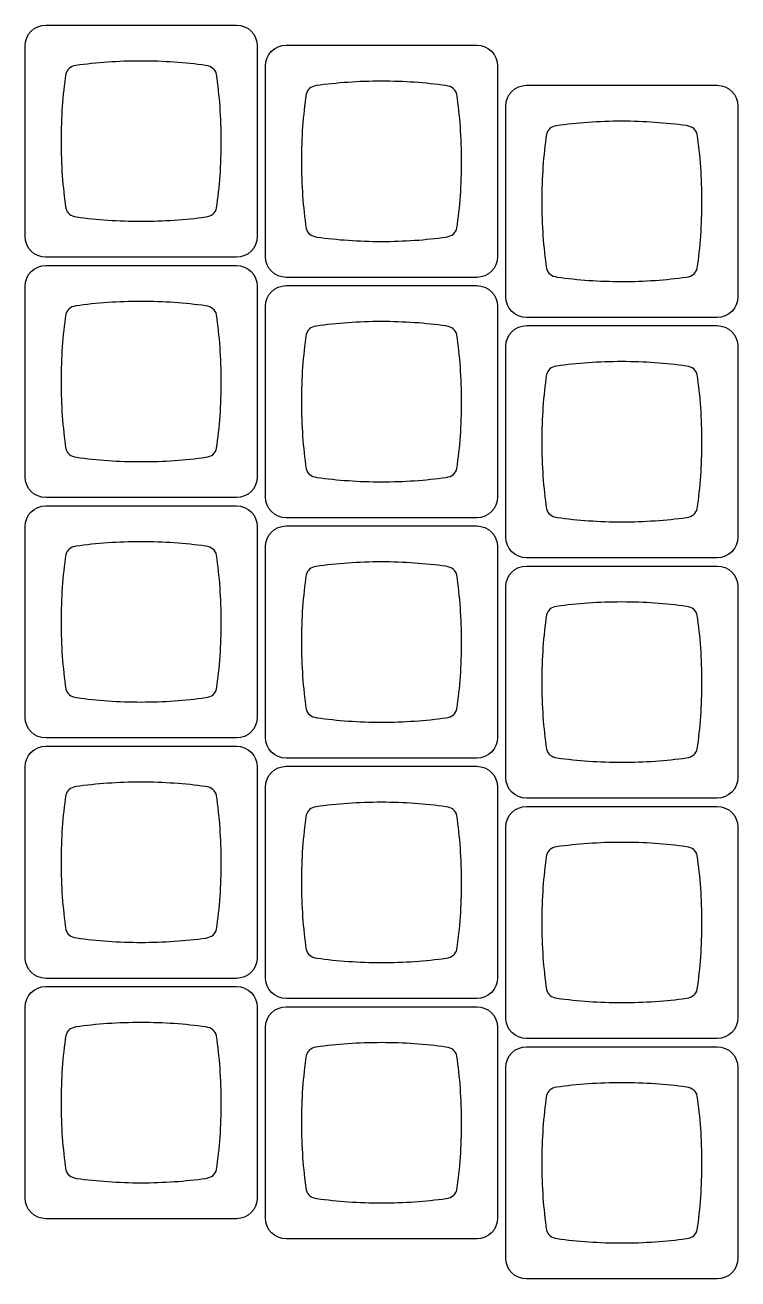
# Model space of a CAD drawing. Header units: millimetres. Extents: x -493 to 473, y -489 to 489.
# Drawn here: x -199.2 to -142.7, y 154.7 to 254 of the extents above; entities that cross this region are included whole.
import ezdxf

# ---------------------------------------------------------------- set-up
doc = ezdxf.new("R2010")
doc.units = ezdxf.units.MM
doc.header["$MEASUREMENT"] = 0
doc.layers.add('Layer 1', color=7, linetype='Continuous')

msp = doc.modelspace()

# ---------------------------------------------------------------- linework, layer by layer
at = {"layer": 'Layer 1', "color": 169}
for points in [[(-182.487, 254.0358), (-182.487, 254.0358), (-197.5944, 254.0358), (-197.5944, 254.0358), (-197.5944, 254.0358), (-198.5, 254.0358), (-199.2407, 253.295), (-199.2407, 252.3895), (-199.2407, 252.3895), (-199.2407, 252.3895), (-199.2407, 237.2821), (-199.2407, 237.2821), (-199.2407, 237.2821), (-199.2407, 236.3766), (-198.5, 235.6358), (-197.5944, 235.6358), (-197.5944, 235.6358), (-197.5944, 235.6358), (-182.487, 235.6358), (-182.487, 235.6358), (-182.487, 235.6358), (-181.5815, 235.6358), (-180.8407, 236.3766), (-180.8407, 237.2821), (-180.8407, 237.2821), (-180.8407, 237.2821), (-180.8407, 252.3895), (-180.8407, 252.3895), (-180.8407, 252.3895), (-180.8407, 253.295), (-181.5815, 254.0358), (-182.487, 254.0358)], [(-163.438, 252.4388), (-163.438, 252.4388), (-178.5454, 252.4388), (-178.5454, 252.4388), (-178.5454, 252.4388), (-179.451, 252.4388), (-180.1917, 251.698), (-180.1917, 250.7925), (-180.1917, 250.7925), (-180.1917, 250.7925), (-180.1917, 235.6851), (-180.1917, 235.6851), (-180.1917, 235.6851), (-180.1917, 234.7796), (-179.451, 234.0388), (-178.5454, 234.0388), (-178.5454, 234.0388), (-178.5454, 234.0388), (-163.438, 234.0388), (-163.438, 234.0388), (-163.438, 234.0388), (-162.5325, 234.0388), (-161.7917, 234.7796), (-161.7917, 235.6851), (-161.7917, 235.6851), (-161.7917, 235.6851), (-161.7917, 250.7925), (-161.7917, 250.7925), (-161.7917, 250.7925), (-161.7917, 251.698), (-162.5325, 252.4388), (-163.438, 252.4388)], [(-144.388, 249.2638), (-144.388, 249.2638), (-159.4954, 249.2638), (-159.4954, 249.2638), (-159.4954, 249.2638), (-160.401, 249.2638), (-161.1417, 248.523), (-161.1417, 247.6175), (-161.1417, 247.6175), (-161.1417, 247.6175), (-161.1417, 232.5101), (-161.1417, 232.5101), (-161.1417, 232.5101), (-161.1417, 231.6046), (-160.401, 230.8638), (-159.4954, 230.8638), (-159.4954, 230.8638), (-159.4954, 230.8638), (-144.388, 230.8638), (-144.388, 230.8638), (-144.388, 230.8638), (-143.4825, 230.8638), (-142.7417, 231.6046), (-142.7417, 232.5101), (-142.7417, 232.5101), (-142.7417, 232.5101), (-142.7417, 247.6175), (-142.7417, 247.6175), (-142.7417, 247.6175), (-142.7417, 248.523), (-143.4825, 249.2638), (-144.388, 249.2638)], [(-182.487, 234.9858), (-182.487, 234.9858), (-197.5944, 234.9858), (-197.5944, 234.9858), (-197.5944, 234.9858), (-198.5, 234.9858), (-199.2407, 234.245), (-199.2407, 233.3395), (-199.2407, 233.3395), (-199.2407, 233.3395), (-199.2407, 218.2321), (-199.2407, 218.2321), (-199.2407, 218.2321), (-199.2407, 217.3266), (-198.5, 216.5858), (-197.5944, 216.5858), (-197.5944, 216.5858), (-197.5944, 216.5858), (-182.487, 216.5858), (-182.487, 216.5858), (-182.487, 216.5858), (-181.5815, 216.5858), (-180.8407, 217.3266), (-180.8407, 218.2321), (-180.8407, 218.2321), (-180.8407, 218.2321), (-180.8407, 233.3395), (-180.8407, 233.3395), (-180.8407, 233.3395), (-180.8407, 234.245), (-181.5815, 234.9858), (-182.487, 234.9858)], [(-163.438, 233.3888), (-163.438, 233.3888), (-178.5454, 233.3888), (-178.5454, 233.3888), (-178.5454, 233.3888), (-179.451, 233.3888), (-180.1917, 232.648), (-180.1917, 231.7425), (-180.1917, 231.7425), (-180.1917, 231.7425), (-180.1917, 216.6351), (-180.1917, 216.6351), (-180.1917, 216.6351), (-180.1917, 215.7296), (-179.451, 214.9888), (-178.5454, 214.9888), (-178.5454, 214.9888), (-178.5454, 214.9888), (-163.438, 214.9888), (-163.438, 214.9888), (-163.438, 214.9888), (-162.5325, 214.9888), (-161.7917, 215.7296), (-161.7917, 216.6351), (-161.7917, 216.6351), (-161.7917, 216.6351), (-161.7917, 231.7425), (-161.7917, 231.7425), (-161.7917, 231.7425), (-161.7917, 232.648), (-162.5325, 233.3888), (-163.438, 233.3888)], [(-144.388, 230.2138), (-144.388, 230.2138), (-159.4954, 230.2138), (-159.4954, 230.2138), (-159.4954, 230.2138), (-160.401, 230.2138), (-161.1417, 229.473), (-161.1417, 228.5675), (-161.1417, 228.5675), (-161.1417, 228.5675), (-161.1417, 213.4601), (-161.1417, 213.4601), (-161.1417, 213.4601), (-161.1417, 212.5546), (-160.401, 211.8138), (-159.4954, 211.8138), (-159.4954, 211.8138), (-159.4954, 211.8138), (-144.388, 211.8138), (-144.388, 211.8138), (-144.388, 211.8138), (-143.4825, 211.8138), (-142.7417, 212.5546), (-142.7417, 213.4601), (-142.7417, 213.4601), (-142.7417, 213.4601), (-142.7417, 228.5675), (-142.7417, 228.5675), (-142.7417, 228.5675), (-142.7417, 229.473), (-143.4825, 230.2138), (-144.388, 230.2138)], [(-182.487, 215.9358), (-182.487, 215.9358), (-197.5944, 215.9358), (-197.5944, 215.9358), (-197.5944, 215.9358), (-198.5, 215.9358), (-199.2407, 215.195), (-199.2407, 214.2895), (-199.2407, 214.2895), (-199.2407, 214.2895), (-199.2407, 199.1821), (-199.2407, 199.1821), (-199.2407, 199.1821), (-199.2407, 198.2766), (-198.5, 197.5358), (-197.5944, 197.5358), (-197.5944, 197.5358), (-197.5944, 197.5358), (-182.487, 197.5358), (-182.487, 197.5358), (-182.487, 197.5358), (-181.5815, 197.5358), (-180.8407, 198.2766), (-180.8407, 199.1821), (-180.8407, 199.1821), (-180.8407, 199.1821), (-180.8407, 214.2895), (-180.8407, 214.2895), (-180.8407, 214.2895), (-180.8407, 215.195), (-181.5815, 215.9358), (-182.487, 215.9358)], [(-163.438, 214.3388), (-163.438, 214.3388), (-178.5454, 214.3388), (-178.5454, 214.3388), (-178.5454, 214.3388), (-179.451, 214.3388), (-180.1917, 213.598), (-180.1917, 212.6925), (-180.1917, 212.6925), (-180.1917, 212.6925), (-180.1917, 197.5851), (-180.1917, 197.5851), (-180.1917, 197.5851), (-180.1917, 196.6796), (-179.451, 195.9388), (-178.5454, 195.9388), (-178.5454, 195.9388), (-178.5454, 195.9388), (-163.438, 195.9388), (-163.438, 195.9388), (-163.438, 195.9388), (-162.5325, 195.9388), (-161.7917, 196.6796), (-161.7917, 197.5851), (-161.7917, 197.5851), (-161.7917, 197.5851), (-161.7917, 212.6925), (-161.7917, 212.6925), (-161.7917, 212.6925), (-161.7917, 213.598), (-162.5325, 214.3388), (-163.438, 214.3388)], [(-144.388, 211.1638), (-144.388, 211.1638), (-159.4954, 211.1638), (-159.4954, 211.1638), (-159.4954, 211.1638), (-160.401, 211.1638), (-161.1417, 210.423), (-161.1417, 209.5175), (-161.1417, 209.5175), (-161.1417, 209.5175), (-161.1417, 194.4101), (-161.1417, 194.4101), (-161.1417, 194.4101), (-161.1417, 193.5046), (-160.401, 192.7638), (-159.4954, 192.7638), (-159.4954, 192.7638), (-159.4954, 192.7638), (-144.388, 192.7638), (-144.388, 192.7638), (-144.388, 192.7638), (-143.4825, 192.7638), (-142.7417, 193.5046), (-142.7417, 194.4101), (-142.7417, 194.4101), (-142.7417, 194.4101), (-142.7417, 209.5175), (-142.7417, 209.5175), (-142.7417, 209.5175), (-142.7417, 210.423), (-143.4825, 211.1638), (-144.388, 211.1638)], [(-182.487, 196.8858), (-182.487, 196.8858), (-197.5944, 196.8858), (-197.5944, 196.8858), (-197.5944, 196.8858), (-198.5, 196.8858), (-199.2407, 196.145), (-199.2407, 195.2395), (-199.2407, 195.2395), (-199.2407, 195.2395), (-199.2407, 180.1321), (-199.2407, 180.1321), (-199.2407, 180.1321), (-199.2407, 179.2266), (-198.5, 178.4858), (-197.5944, 178.4858), (-197.5944, 178.4858), (-197.5944, 178.4858), (-182.487, 178.4858), (-182.487, 178.4858), (-182.487, 178.4858), (-181.5815, 178.4858), (-180.8407, 179.2266), (-180.8407, 180.1321), (-180.8407, 180.1321), (-180.8407, 180.1321), (-180.8407, 195.2395), (-180.8407, 195.2395), (-180.8407, 195.2395), (-180.8407, 196.145), (-181.5815, 196.8858), (-182.487, 196.8858)], [(-163.438, 195.2888), (-163.438, 195.2888), (-178.5454, 195.2888), (-178.5454, 195.2888), (-178.5454, 195.2888), (-179.451, 195.2888), (-180.1917, 194.548), (-180.1917, 193.6425), (-180.1917, 193.6425), (-180.1917, 193.6425), (-180.1917, 178.5351), (-180.1917, 178.5351), (-180.1917, 178.5351), (-180.1917, 177.6296), (-179.451, 176.8888), (-178.5454, 176.8888), (-178.5454, 176.8888), (-178.5454, 176.8888), (-163.438, 176.8888), (-163.438, 176.8888), (-163.438, 176.8888), (-162.5325, 176.8888), (-161.7917, 177.6296), (-161.7917, 178.5351), (-161.7917, 178.5351), (-161.7917, 178.5351), (-161.7917, 193.6425), (-161.7917, 193.6425), (-161.7917, 193.6425), (-161.7917, 194.548), (-162.5325, 195.2888), (-163.438, 195.2888)], [(-144.388, 192.1138), (-144.388, 192.1138), (-159.4954, 192.1138), (-159.4954, 192.1138), (-159.4954, 192.1138), (-160.401, 192.1138), (-161.1417, 191.373), (-161.1417, 190.4675), (-161.1417, 190.4675), (-161.1417, 190.4675), (-161.1417, 175.3601), (-161.1417, 175.3601), (-161.1417, 175.3601), (-161.1417, 174.4546), (-160.401, 173.7138), (-159.4954, 173.7138), (-159.4954, 173.7138), (-159.4954, 173.7138), (-144.388, 173.7138), (-144.388, 173.7138), (-144.388, 173.7138), (-143.4825, 173.7138), (-142.7417, 174.4546), (-142.7417, 175.3601), (-142.7417, 175.3601), (-142.7417, 175.3601), (-142.7417, 190.4675), (-142.7417, 190.4675), (-142.7417, 190.4675), (-142.7417, 191.373), (-143.4825, 192.1138), (-144.388, 192.1138)]]:
    msp.add_open_spline(points, degree=3, knots=[0, 0, 0, 0, 0.1111111, 0.1111111, 0.1111111, 0.1111111, 0.2222222, 0.2222222, 0.2222222, 0.2222222, 0.3333333, 0.3333333, 0.3333333, 0.3333333, 0.4444444, 0.4444444, 0.4444444, 0.4444444, 0.5555556, 0.5555556, 0.5555556, 0.5555556, 0.6666667, 0.6666667, 0.6666667, 0.6666667, 0.7777778, 0.7777778, 0.7777778, 0.7777778, 1, 1, 1, 1], dxfattribs=at)
at = {"layer": 'Layer 1', "color": 159}
for points in [[(-190.0421, 251.1857), (-188.2516, 251.1853), (-186.5318, 251.0623), (-184.9297, 250.8368), (-184.9297, 250.8368), (-184.9297, 250.8368), (-184.9297, 250.8368), (-184.9297, 250.8368), (-184.9297, 250.8368), (-184.443, 250.7639), (-184.1531, 250.5313), (-184.0659, 250.1266), (-184.0659, 250.1266), (-183.824, 248.4736), (-183.6917, 246.692), (-183.6912, 244.8343), (-183.6912, 244.8343), (-183.6908, 242.9766), (-183.8223, 241.195), (-184.0634, 239.5421), (-184.0634, 239.5421), (-184.1504, 239.1379), (-184.4397, 238.9055), (-184.9254, 238.8326), (-184.9254, 238.8326), (-186.5278, 238.6077), (-188.248, 238.4855), (-190.0391, 238.4859), (-190.0391, 238.4859), (-191.8308, 238.4863), (-193.5517, 238.6095), (-195.1546, 238.8353), (-195.1546, 238.8353), (-195.1546, 238.8353), (-195.1545, 238.8357), (-195.1545, 238.8357), (-195.1545, 238.8357), (-195.6275, 238.9065), (-195.9146, 239.1282), (-196.0105, 239.5122), (-196.0105, 239.5122), (-196.2555, 241.1743), (-196.3896, 242.9672), (-196.39, 244.8373), (-196.39, 244.8373), (-196.3905, 246.7091), (-196.257, 248.5034), (-196.0124, 250.1668), (-196.0124, 250.1668), (-195.9199, 250.5337), (-195.6518, 250.7516), (-195.2131, 250.8309), (-195.2131, 250.8309), (-193.5945, 251.0609), (-191.8546, 251.1861), (-190.0421, 251.1857)], [(-170.9931, 249.5887), (-169.2026, 249.5883), (-167.4828, 249.4653), (-165.8807, 249.2398), (-165.8807, 249.2398), (-165.8807, 249.2398), (-165.8807, 249.2398), (-165.8807, 249.2398), (-165.8807, 249.2398), (-165.394, 249.1669), (-165.1041, 248.9343), (-165.0169, 248.5296), (-165.0169, 248.5296), (-164.775, 246.8766), (-164.6427, 245.095), (-164.6422, 243.2373), (-164.6422, 243.2373), (-164.6418, 241.3796), (-164.7733, 239.598), (-165.0144, 237.9451), (-165.0144, 237.9451), (-165.1014, 237.5409), (-165.3907, 237.3085), (-165.8764, 237.2356), (-165.8764, 237.2356), (-167.4788, 237.0107), (-169.199, 236.8885), (-170.9901, 236.8889), (-170.9901, 236.8889), (-172.7818, 236.8893), (-174.5027, 237.0125), (-176.1056, 237.2383), (-176.1056, 237.2383), (-176.1056, 237.2383), (-176.1055, 237.2387), (-176.1055, 237.2387), (-176.1055, 237.2387), (-176.5785, 237.3095), (-176.8656, 237.5312), (-176.9615, 237.9152), (-176.9615, 237.9152), (-177.2065, 239.5773), (-177.3406, 241.3702), (-177.341, 243.2403), (-177.341, 243.2403), (-177.3415, 245.1121), (-177.208, 246.9064), (-176.9634, 248.5698), (-176.9634, 248.5698), (-176.8709, 248.9367), (-176.6028, 249.1546), (-176.1641, 249.2339), (-176.1641, 249.2339), (-174.5455, 249.4639), (-172.8056, 249.5891), (-170.9931, 249.5887)], [(-151.9431, 246.4137), (-150.1526, 246.4133), (-148.4328, 246.2903), (-146.8307, 246.0648), (-146.8307, 246.0648), (-146.8307, 246.0648), (-146.8307, 246.0648), (-146.8307, 246.0648), (-146.8307, 246.0648), (-146.344, 245.9919), (-146.0541, 245.7593), (-145.9669, 245.3546), (-145.9669, 245.3546), (-145.725, 243.7016), (-145.5927, 241.92), (-145.5922, 240.0623), (-145.5922, 240.0623), (-145.5918, 238.2046), (-145.7233, 236.423), (-145.9644, 234.7701), (-145.9644, 234.7701), (-146.0514, 234.3659), (-146.3407, 234.1335), (-146.8264, 234.0606), (-146.8264, 234.0606), (-148.4288, 233.8357), (-150.149, 233.7135), (-151.9401, 233.7139), (-151.9401, 233.7139), (-153.7318, 233.7143), (-155.4527, 233.8375), (-157.0556, 234.0633), (-157.0556, 234.0633), (-157.0556, 234.0633), (-157.0555, 234.0637), (-157.0555, 234.0637), (-157.0555, 234.0637), (-157.5285, 234.1345), (-157.8156, 234.3562), (-157.9115, 234.7402), (-157.9115, 234.7402), (-158.1565, 236.4023), (-158.2906, 238.1952), (-158.291, 240.0653), (-158.291, 240.0653), (-158.2915, 241.9371), (-158.158, 243.7314), (-157.9134, 245.3948), (-157.9134, 245.3948), (-157.8209, 245.7617), (-157.5528, 245.9796), (-157.1141, 246.0589), (-157.1141, 246.0589), (-155.4955, 246.2889), (-153.7556, 246.4141), (-151.9431, 246.4137)], [(-190.0421, 232.1357), (-188.2516, 232.1353), (-186.5318, 232.0123), (-184.9297, 231.7868), (-184.9297, 231.7868), (-184.9297, 231.7868), (-184.9297, 231.7868), (-184.9297, 231.7868), (-184.9297, 231.7868), (-184.443, 231.7139), (-184.1531, 231.4813), (-184.0659, 231.0766), (-184.0659, 231.0766), (-183.824, 229.4236), (-183.6917, 227.642), (-183.6912, 225.7843), (-183.6912, 225.7843), (-183.6908, 223.9266), (-183.8223, 222.145), (-184.0634, 220.4921), (-184.0634, 220.4921), (-184.1504, 220.0879), (-184.4397, 219.8555), (-184.9254, 219.7826), (-184.9254, 219.7826), (-186.5278, 219.5577), (-188.248, 219.4355), (-190.0391, 219.4359), (-190.0391, 219.4359), (-191.8308, 219.4363), (-193.5517, 219.5595), (-195.1546, 219.7853), (-195.1546, 219.7853), (-195.1546, 219.7853), (-195.1545, 219.7857), (-195.1545, 219.7857), (-195.1545, 219.7857), (-195.6275, 219.8565), (-195.9146, 220.0782), (-196.0105, 220.4622), (-196.0105, 220.4622), (-196.2555, 222.1243), (-196.3896, 223.9172), (-196.39, 225.7873), (-196.39, 225.7873), (-196.3905, 227.6591), (-196.257, 229.4534), (-196.0124, 231.1168), (-196.0124, 231.1168), (-195.9199, 231.4837), (-195.6518, 231.7016), (-195.2131, 231.7809), (-195.2131, 231.7809), (-193.5945, 232.0109), (-191.8546, 232.1361), (-190.0421, 232.1357)], [(-170.9931, 230.5387), (-169.2026, 230.5383), (-167.4828, 230.4153), (-165.8807, 230.1898), (-165.8807, 230.1898), (-165.8807, 230.1898), (-165.8807, 230.1898), (-165.8807, 230.1898), (-165.8807, 230.1898), (-165.394, 230.1169), (-165.1041, 229.8843), (-165.0169, 229.4796), (-165.0169, 229.4796), (-164.775, 227.8266), (-164.6427, 226.045), (-164.6422, 224.1873), (-164.6422, 224.1873), (-164.6418, 222.3296), (-164.7733, 220.548), (-165.0144, 218.8951), (-165.0144, 218.8951), (-165.1014, 218.4909), (-165.3907, 218.2585), (-165.8764, 218.1856), (-165.8764, 218.1856), (-167.4788, 217.9607), (-169.199, 217.8385), (-170.9901, 217.8389), (-170.9901, 217.8389), (-172.7818, 217.8393), (-174.5027, 217.9625), (-176.1056, 218.1883), (-176.1056, 218.1883), (-176.1056, 218.1883), (-176.1055, 218.1887), (-176.1055, 218.1887), (-176.1055, 218.1887), (-176.5785, 218.2595), (-176.8656, 218.4812), (-176.9615, 218.8652), (-176.9615, 218.8652), (-177.2065, 220.5273), (-177.3406, 222.3202), (-177.341, 224.1903), (-177.341, 224.1903), (-177.3415, 226.0621), (-177.208, 227.8564), (-176.9634, 229.5198), (-176.9634, 229.5198), (-176.8709, 229.8867), (-176.6028, 230.1046), (-176.1641, 230.1839), (-176.1641, 230.1839), (-174.5455, 230.4139), (-172.8056, 230.5391), (-170.9931, 230.5387)], [(-151.9431, 227.3637), (-150.1526, 227.3633), (-148.4328, 227.2403), (-146.8307, 227.0148), (-146.8307, 227.0148), (-146.8307, 227.0148), (-146.8307, 227.0148), (-146.8307, 227.0148), (-146.8307, 227.0148), (-146.344, 226.9419), (-146.0541, 226.7093), (-145.9669, 226.3046), (-145.9669, 226.3046), (-145.725, 224.6516), (-145.5927, 222.87), (-145.5922, 221.0123), (-145.5922, 221.0123), (-145.5918, 219.1546), (-145.7233, 217.373), (-145.9644, 215.7201), (-145.9644, 215.7201), (-146.0514, 215.3159), (-146.3407, 215.0835), (-146.8264, 215.0106), (-146.8264, 215.0106), (-148.4288, 214.7857), (-150.149, 214.6635), (-151.9401, 214.6639), (-151.9401, 214.6639), (-153.7318, 214.6643), (-155.4527, 214.7875), (-157.0556, 215.0133), (-157.0556, 215.0133), (-157.0556, 215.0133), (-157.0555, 215.0137), (-157.0555, 215.0137), (-157.0555, 215.0137), (-157.5285, 215.0845), (-157.8156, 215.3062), (-157.9115, 215.6902), (-157.9115, 215.6902), (-158.1565, 217.3523), (-158.2906, 219.1452), (-158.291, 221.0153), (-158.291, 221.0153), (-158.2915, 222.8871), (-158.158, 224.6814), (-157.9134, 226.3448), (-157.9134, 226.3448), (-157.8209, 226.7117), (-157.5528, 226.9296), (-157.1141, 227.0089), (-157.1141, 227.0089), (-155.4955, 227.2389), (-153.7556, 227.3641), (-151.9431, 227.3637)], [(-190.0421, 213.0857), (-188.2516, 213.0853), (-186.5318, 212.9623), (-184.9297, 212.7368), (-184.9297, 212.7368), (-184.9297, 212.7368), (-184.9297, 212.7368), (-184.9297, 212.7368), (-184.9297, 212.7368), (-184.443, 212.6639), (-184.1531, 212.4313), (-184.0659, 212.0266), (-184.0659, 212.0266), (-183.824, 210.3736), (-183.6917, 208.592), (-183.6912, 206.7343), (-183.6912, 206.7343), (-183.6908, 204.8766), (-183.8223, 203.095), (-184.0634, 201.4421), (-184.0634, 201.4421), (-184.1504, 201.0379), (-184.4397, 200.8055), (-184.9254, 200.7326), (-184.9254, 200.7326), (-186.5278, 200.5077), (-188.248, 200.3855), (-190.0391, 200.3859), (-190.0391, 200.3859), (-191.8308, 200.3863), (-193.5517, 200.5095), (-195.1546, 200.7353), (-195.1546, 200.7353), (-195.1546, 200.7353), (-195.1545, 200.7357), (-195.1545, 200.7357), (-195.1545, 200.7357), (-195.6275, 200.8065), (-195.9146, 201.0282), (-196.0105, 201.4122), (-196.0105, 201.4122), (-196.2555, 203.0743), (-196.3896, 204.8672), (-196.39, 206.7373), (-196.39, 206.7373), (-196.3905, 208.6091), (-196.257, 210.4034), (-196.0124, 212.0668), (-196.0124, 212.0668), (-195.9199, 212.4337), (-195.6518, 212.6516), (-195.2131, 212.7309), (-195.2131, 212.7309), (-193.5945, 212.9609), (-191.8546, 213.0861), (-190.0421, 213.0857)], [(-170.9931, 211.4887), (-169.2026, 211.4883), (-167.4828, 211.3653), (-165.8807, 211.1398), (-165.8807, 211.1398), (-165.8807, 211.1398), (-165.8807, 211.1398), (-165.8807, 211.1398), (-165.8807, 211.1398), (-165.394, 211.0669), (-165.1041, 210.8343), (-165.0169, 210.4296), (-165.0169, 210.4296), (-164.775, 208.7766), (-164.6427, 206.995), (-164.6422, 205.1373), (-164.6422, 205.1373), (-164.6418, 203.2796), (-164.7733, 201.498), (-165.0144, 199.8451), (-165.0144, 199.8451), (-165.1014, 199.4409), (-165.3907, 199.2085), (-165.8764, 199.1356), (-165.8764, 199.1356), (-167.4788, 198.9107), (-169.199, 198.7885), (-170.9901, 198.7889), (-170.9901, 198.7889), (-172.7818, 198.7893), (-174.5027, 198.9125), (-176.1056, 199.1383), (-176.1056, 199.1383), (-176.1056, 199.1383), (-176.1055, 199.1387), (-176.1055, 199.1387), (-176.1055, 199.1387), (-176.5785, 199.2095), (-176.8656, 199.4312), (-176.9615, 199.8152), (-176.9615, 199.8152), (-177.2065, 201.4773), (-177.3406, 203.2702), (-177.341, 205.1403), (-177.341, 205.1403), (-177.3415, 207.0121), (-177.208, 208.8064), (-176.9634, 210.4698), (-176.9634, 210.4698), (-176.8709, 210.8367), (-176.6028, 211.0546), (-176.1641, 211.1339), (-176.1641, 211.1339), (-174.5455, 211.3639), (-172.8056, 211.4891), (-170.9931, 211.4887)], [(-151.9431, 208.3137), (-150.1526, 208.3133), (-148.4328, 208.1903), (-146.8307, 207.9648), (-146.8307, 207.9648), (-146.8307, 207.9648), (-146.8307, 207.9648), (-146.8307, 207.9648), (-146.8307, 207.9648), (-146.344, 207.8919), (-146.0541, 207.6593), (-145.9669, 207.2546), (-145.9669, 207.2546), (-145.725, 205.6016), (-145.5927, 203.82), (-145.5922, 201.9623), (-145.5922, 201.9623), (-145.5918, 200.1046), (-145.7233, 198.323), (-145.9644, 196.6701), (-145.9644, 196.6701), (-146.0514, 196.2659), (-146.3407, 196.0335), (-146.8264, 195.9606), (-146.8264, 195.9606), (-148.4288, 195.7357), (-150.149, 195.6135), (-151.9401, 195.6139), (-151.9401, 195.6139), (-153.7318, 195.6143), (-155.4527, 195.7375), (-157.0556, 195.9633), (-157.0556, 195.9633), (-157.0556, 195.9633), (-157.0555, 195.9637), (-157.0555, 195.9637), (-157.0555, 195.9637), (-157.5285, 196.0345), (-157.8156, 196.2562), (-157.9115, 196.6402), (-157.9115, 196.6402), (-158.1565, 198.3023), (-158.2906, 200.0952), (-158.291, 201.9653), (-158.291, 201.9653), (-158.2915, 203.8371), (-158.158, 205.6314), (-157.9134, 207.2948), (-157.9134, 207.2948), (-157.8209, 207.6617), (-157.5528, 207.8796), (-157.1141, 207.9589), (-157.1141, 207.9589), (-155.4955, 208.1889), (-153.7556, 208.3141), (-151.9431, 208.3137)], [(-190.0421, 194.0357), (-188.2516, 194.0353), (-186.5318, 193.9123), (-184.9297, 193.6868), (-184.9297, 193.6868), (-184.9297, 193.6868), (-184.9297, 193.6868), (-184.9297, 193.6868), (-184.9297, 193.6868), (-184.443, 193.6139), (-184.1531, 193.3813), (-184.0659, 192.9766), (-184.0659, 192.9766), (-183.824, 191.3236), (-183.6917, 189.542), (-183.6912, 187.6843), (-183.6912, 187.6843), (-183.6908, 185.8266), (-183.8223, 184.045), (-184.0634, 182.3921), (-184.0634, 182.3921), (-184.1504, 181.9879), (-184.4397, 181.7555), (-184.9254, 181.6826), (-184.9254, 181.6826), (-186.5278, 181.4577), (-188.248, 181.3355), (-190.0391, 181.3359), (-190.0391, 181.3359), (-191.8308, 181.3363), (-193.5517, 181.4595), (-195.1546, 181.6853), (-195.1546, 181.6853), (-195.1546, 181.6853), (-195.1545, 181.6857), (-195.1545, 181.6857), (-195.1545, 181.6857), (-195.6275, 181.7565), (-195.9146, 181.9782), (-196.0105, 182.3622), (-196.0105, 182.3622), (-196.2555, 184.0243), (-196.3896, 185.8172), (-196.39, 187.6873), (-196.39, 187.6873), (-196.3905, 189.5591), (-196.257, 191.3534), (-196.0124, 193.0168), (-196.0124, 193.0168), (-195.9199, 193.3837), (-195.6518, 193.6016), (-195.2131, 193.6809), (-195.2131, 193.6809), (-193.5945, 193.9109), (-191.8546, 194.0361), (-190.0421, 194.0357)], [(-170.9931, 192.4387), (-169.2026, 192.4383), (-167.4828, 192.3153), (-165.8807, 192.0898), (-165.8807, 192.0898), (-165.8807, 192.0898), (-165.8807, 192.0898), (-165.8807, 192.0898), (-165.8807, 192.0898), (-165.394, 192.0169), (-165.1041, 191.7843), (-165.0169, 191.3796), (-165.0169, 191.3796), (-164.775, 189.7266), (-164.6427, 187.945), (-164.6422, 186.0873), (-164.6422, 186.0873), (-164.6418, 184.2296), (-164.7733, 182.448), (-165.0144, 180.7951), (-165.0144, 180.7951), (-165.1014, 180.3909), (-165.3907, 180.1585), (-165.8764, 180.0856), (-165.8764, 180.0856), (-167.4788, 179.8607), (-169.199, 179.7385), (-170.9901, 179.7389), (-170.9901, 179.7389), (-172.7818, 179.7393), (-174.5027, 179.8625), (-176.1056, 180.0883), (-176.1056, 180.0883), (-176.1056, 180.0883), (-176.1055, 180.0887), (-176.1055, 180.0887), (-176.1055, 180.0887), (-176.5785, 180.1595), (-176.8656, 180.3812), (-176.9615, 180.7652), (-176.9615, 180.7652), (-177.2065, 182.4273), (-177.3406, 184.2202), (-177.341, 186.0903), (-177.341, 186.0903), (-177.3415, 187.9621), (-177.208, 189.7564), (-176.9634, 191.4198), (-176.9634, 191.4198), (-176.8709, 191.7867), (-176.6028, 192.0046), (-176.1641, 192.0839), (-176.1641, 192.0839), (-174.5455, 192.3139), (-172.8056, 192.4391), (-170.9931, 192.4387)], [(-151.9431, 189.2637), (-150.1526, 189.2633), (-148.4328, 189.1403), (-146.8307, 188.9148), (-146.8307, 188.9148), (-146.8307, 188.9148), (-146.8307, 188.9148), (-146.8307, 188.9148), (-146.8307, 188.9148), (-146.344, 188.8419), (-146.0541, 188.6093), (-145.9669, 188.2046), (-145.9669, 188.2046), (-145.725, 186.5516), (-145.5927, 184.77), (-145.5922, 182.9123), (-145.5922, 182.9123), (-145.5918, 181.0546), (-145.7233, 179.273), (-145.9644, 177.6201), (-145.9644, 177.6201), (-146.0514, 177.2159), (-146.3407, 176.9835), (-146.8264, 176.9106), (-146.8264, 176.9106), (-148.4288, 176.6857), (-150.149, 176.5635), (-151.9401, 176.5639), (-151.9401, 176.5639), (-153.7318, 176.5643), (-155.4527, 176.6875), (-157.0556, 176.9133), (-157.0556, 176.9133), (-157.0556, 176.9133), (-157.0555, 176.9137), (-157.0555, 176.9137), (-157.0555, 176.9137), (-157.5285, 176.9845), (-157.8156, 177.2062), (-157.9115, 177.5902), (-157.9115, 177.5902), (-158.1565, 179.2523), (-158.2906, 181.0452), (-158.291, 182.9153), (-158.291, 182.9153), (-158.2915, 184.7871), (-158.158, 186.5814), (-157.9134, 188.2448), (-157.9134, 188.2448), (-157.8209, 188.6117), (-157.5528, 188.8296), (-157.1141, 188.9089), (-157.1141, 188.9089), (-155.4955, 189.1389), (-153.7556, 189.2641), (-151.9431, 189.2637)]]:
    msp.add_open_spline(points, degree=3, knots=[0, 0, 0, 0, 0.0666667, 0.0666667, 0.0666667, 0.0666667, 0.1333333, 0.1333333, 0.1333333, 0.1333333, 0.2, 0.2, 0.2, 0.2, 0.2666667, 0.2666667, 0.2666667, 0.2666667, 0.3333333, 0.3333333, 0.3333333, 0.3333333, 0.4, 0.4, 0.4, 0.4, 0.4666667, 0.4666667, 0.4666667, 0.4666667, 0.5333333, 0.5333333, 0.5333333, 0.5333333, 0.6, 0.6, 0.6, 0.6, 0.6666667, 0.6666667, 0.6666667, 0.6666667, 0.7333333, 0.7333333, 0.7333333, 0.7333333, 0.8, 0.8, 0.8, 0.8, 0.8666667, 0.8666667, 0.8666667, 0.8666667, 1, 1, 1, 1], dxfattribs=at)
at = {"layer": 'Layer 1', "color": 251}
for points, knots in [([(-182.487, 177.8358), (-182.487, 177.8358), (-197.5944, 177.8358), (-197.5944, 177.8358), (-197.5944, 177.8358), (-198.5, 177.8358), (-199.2407, 177.095), (-199.2407, 176.1895), (-199.2407, 176.1895), (-199.2407, 176.1895), (-199.2407, 161.0821), (-199.2407, 161.0821), (-199.2407, 161.0821), (-199.2407, 160.1766), (-198.5, 159.4358), (-197.5944, 159.4358), (-197.5944, 159.4358), (-197.5944, 159.4358), (-182.487, 159.4358), (-182.487, 159.4358), (-182.487, 159.4358), (-181.5815, 159.4358), (-180.8407, 160.1766), (-180.8407, 161.0821), (-180.8407, 161.0821), (-180.8407, 161.0821), (-180.8407, 176.1895), (-180.8407, 176.1895), (-180.8407, 176.1895), (-180.8407, 177.095), (-181.5815, 177.8358), (-182.487, 177.8358)], [0, 0, 0, 0, 0.1111111, 0.1111111, 0.1111111, 0.1111111, 0.2222222, 0.2222222, 0.2222222, 0.2222222, 0.3333333, 0.3333333, 0.3333333, 0.3333333, 0.4444444, 0.4444444, 0.4444444, 0.4444444, 0.5555556, 0.5555556, 0.5555556, 0.5555556, 0.6666667, 0.6666667, 0.6666667, 0.6666667, 0.7777778, 0.7777778, 0.7777778, 0.7777778, 1, 1, 1, 1]), ([(-163.438, 176.2388), (-163.438, 176.2388), (-178.5454, 176.2388), (-178.5454, 176.2388), (-178.5454, 176.2388), (-179.451, 176.2388), (-180.1917, 175.498), (-180.1917, 174.5925), (-180.1917, 174.5925), (-180.1917, 174.5925), (-180.1917, 159.4851), (-180.1917, 159.4851), (-180.1917, 159.4851), (-180.1917, 158.5796), (-179.451, 157.8388), (-178.5454, 157.8388), (-178.5454, 157.8388), (-178.5454, 157.8388), (-163.438, 157.8388), (-163.438, 157.8388), (-163.438, 157.8388), (-162.5325, 157.8388), (-161.7917, 158.5796), (-161.7917, 159.4851), (-161.7917, 159.4851), (-161.7917, 159.4851), (-161.7917, 174.5925), (-161.7917, 174.5925), (-161.7917, 174.5925), (-161.7917, 175.498), (-162.5325, 176.2388), (-163.438, 176.2388)], [0, 0, 0, 0, 0.1111111, 0.1111111, 0.1111111, 0.1111111, 0.2222222, 0.2222222, 0.2222222, 0.2222222, 0.3333333, 0.3333333, 0.3333333, 0.3333333, 0.4444444, 0.4444444, 0.4444444, 0.4444444, 0.5555556, 0.5555556, 0.5555556, 0.5555556, 0.6666667, 0.6666667, 0.6666667, 0.6666667, 0.7777778, 0.7777778, 0.7777778, 0.7777778, 1, 1, 1, 1]), ([(-190.0421, 174.9857), (-188.2516, 174.9853), (-186.5318, 174.8623), (-184.9297, 174.6368), (-184.9297, 174.6368), (-184.9297, 174.6368), (-184.9297, 174.6368), (-184.9297, 174.6368), (-184.9297, 174.6368), (-184.443, 174.5639), (-184.1531, 174.3313), (-184.0659, 173.9266), (-184.0659, 173.9266), (-183.824, 172.2736), (-183.6917, 170.492), (-183.6912, 168.6343), (-183.6912, 168.6343), (-183.6908, 166.7766), (-183.8223, 164.995), (-184.0634, 163.3421), (-184.0634, 163.3421), (-184.1504, 162.9379), (-184.4397, 162.7055), (-184.9254, 162.6326), (-184.9254, 162.6326), (-186.5278, 162.4077), (-188.248, 162.2855), (-190.0391, 162.2859), (-190.0391, 162.2859), (-191.8308, 162.2863), (-193.5517, 162.4095), (-195.1546, 162.6353), (-195.1546, 162.6353), (-195.1546, 162.6353), (-195.1545, 162.6357), (-195.1545, 162.6357), (-195.1545, 162.6357), (-195.6275, 162.7065), (-195.9146, 162.9282), (-196.0105, 163.3122), (-196.0105, 163.3122), (-196.2555, 164.9743), (-196.3896, 166.7672), (-196.39, 168.6373), (-196.39, 168.6373), (-196.3905, 170.5091), (-196.257, 172.3034), (-196.0124, 173.9668), (-196.0124, 173.9668), (-195.9199, 174.3337), (-195.6518, 174.5516), (-195.2131, 174.6309), (-195.2131, 174.6309), (-193.5945, 174.8609), (-191.8546, 174.9861), (-190.0421, 174.9857)], [0, 0, 0, 0, 0.0666667, 0.0666667, 0.0666667, 0.0666667, 0.1333333, 0.1333333, 0.1333333, 0.1333333, 0.2, 0.2, 0.2, 0.2, 0.2666667, 0.2666667, 0.2666667, 0.2666667, 0.3333333, 0.3333333, 0.3333333, 0.3333333, 0.4, 0.4, 0.4, 0.4, 0.4666667, 0.4666667, 0.4666667, 0.4666667, 0.5333333, 0.5333333, 0.5333333, 0.5333333, 0.6, 0.6, 0.6, 0.6, 0.6666667, 0.6666667, 0.6666667, 0.6666667, 0.7333333, 0.7333333, 0.7333333, 0.7333333, 0.8, 0.8, 0.8, 0.8, 0.8666667, 0.8666667, 0.8666667, 0.8666667, 1, 1, 1, 1]), ([(-170.9931, 173.3887), (-169.2026, 173.3883), (-167.4828, 173.2653), (-165.8807, 173.0398), (-165.8807, 173.0398), (-165.8807, 173.0398), (-165.8807, 173.0398), (-165.8807, 173.0398), (-165.8807, 173.0398), (-165.394, 172.9669), (-165.1041, 172.7343), (-165.0169, 172.3296), (-165.0169, 172.3296), (-164.775, 170.6766), (-164.6427, 168.895), (-164.6422, 167.0373), (-164.6422, 167.0373), (-164.6418, 165.1796), (-164.7733, 163.398), (-165.0144, 161.7451), (-165.0144, 161.7451), (-165.1014, 161.3409), (-165.3907, 161.1085), (-165.8764, 161.0356), (-165.8764, 161.0356), (-167.4788, 160.8107), (-169.199, 160.6885), (-170.9901, 160.6889), (-170.9901, 160.6889), (-172.7818, 160.6893), (-174.5027, 160.8125), (-176.1056, 161.0383), (-176.1056, 161.0383), (-176.1056, 161.0383), (-176.1055, 161.0387), (-176.1055, 161.0387), (-176.1055, 161.0387), (-176.5785, 161.1095), (-176.8656, 161.3312), (-176.9615, 161.7152), (-176.9615, 161.7152), (-177.2065, 163.3773), (-177.3406, 165.1702), (-177.341, 167.0403), (-177.341, 167.0403), (-177.3415, 168.9121), (-177.208, 170.7064), (-176.9634, 172.3698), (-176.9634, 172.3698), (-176.8709, 172.7367), (-176.6028, 172.9546), (-176.1641, 173.0339), (-176.1641, 173.0339), (-174.5455, 173.2639), (-172.8056, 173.3891), (-170.9931, 173.3887)], [0, 0, 0, 0, 0.0666667, 0.0666667, 0.0666667, 0.0666667, 0.1333333, 0.1333333, 0.1333333, 0.1333333, 0.2, 0.2, 0.2, 0.2, 0.2666667, 0.2666667, 0.2666667, 0.2666667, 0.3333333, 0.3333333, 0.3333333, 0.3333333, 0.4, 0.4, 0.4, 0.4, 0.4666667, 0.4666667, 0.4666667, 0.4666667, 0.5333333, 0.5333333, 0.5333333, 0.5333333, 0.6, 0.6, 0.6, 0.6, 0.6666667, 0.6666667, 0.6666667, 0.6666667, 0.7333333, 0.7333333, 0.7333333, 0.7333333, 0.8, 0.8, 0.8, 0.8, 0.8666667, 0.8666667, 0.8666667, 0.8666667, 1, 1, 1, 1]), ([(-144.388, 173.0638), (-144.388, 173.0638), (-159.4954, 173.0638), (-159.4954, 173.0638), (-159.4954, 173.0638), (-160.401, 173.0638), (-161.1417, 172.323), (-161.1417, 171.4175), (-161.1417, 171.4175), (-161.1417, 171.4175), (-161.1417, 156.3101), (-161.1417, 156.3101), (-161.1417, 156.3101), (-161.1417, 155.4046), (-160.401, 154.6638), (-159.4954, 154.6638), (-159.4954, 154.6638), (-159.4954, 154.6638), (-144.388, 154.6638), (-144.388, 154.6638), (-144.388, 154.6638), (-143.4825, 154.6638), (-142.7417, 155.4046), (-142.7417, 156.3101), (-142.7417, 156.3101), (-142.7417, 156.3101), (-142.7417, 171.4175), (-142.7417, 171.4175), (-142.7417, 171.4175), (-142.7417, 172.323), (-143.4825, 173.0638), (-144.388, 173.0638)], [0, 0, 0, 0, 0.1111111, 0.1111111, 0.1111111, 0.1111111, 0.2222222, 0.2222222, 0.2222222, 0.2222222, 0.3333333, 0.3333333, 0.3333333, 0.3333333, 0.4444444, 0.4444444, 0.4444444, 0.4444444, 0.5555556, 0.5555556, 0.5555556, 0.5555556, 0.6666667, 0.6666667, 0.6666667, 0.6666667, 0.7777778, 0.7777778, 0.7777778, 0.7777778, 1, 1, 1, 1]), ([(-151.9431, 170.2137), (-150.1526, 170.2133), (-148.4328, 170.0903), (-146.8307, 169.8648), (-146.8307, 169.8648), (-146.8307, 169.8648), (-146.8307, 169.8648), (-146.8307, 169.8648), (-146.8307, 169.8648), (-146.344, 169.7919), (-146.0541, 169.5593), (-145.9669, 169.1546), (-145.9669, 169.1546), (-145.725, 167.5016), (-145.5927, 165.72), (-145.5922, 163.8623), (-145.5922, 163.8623), (-145.5918, 162.0046), (-145.7233, 160.223), (-145.9644, 158.5701), (-145.9644, 158.5701), (-146.0514, 158.1659), (-146.3407, 157.9335), (-146.8264, 157.8606), (-146.8264, 157.8606), (-148.4288, 157.6357), (-150.149, 157.5135), (-151.9401, 157.5139), (-151.9401, 157.5139), (-153.7318, 157.5143), (-155.4527, 157.6375), (-157.0556, 157.8633), (-157.0556, 157.8633), (-157.0556, 157.8633), (-157.0555, 157.8637), (-157.0555, 157.8637), (-157.0555, 157.8637), (-157.5285, 157.9345), (-157.8156, 158.1562), (-157.9115, 158.5402), (-157.9115, 158.5402), (-158.1565, 160.2023), (-158.2906, 161.9952), (-158.291, 163.8653), (-158.291, 163.8653), (-158.2915, 165.7371), (-158.158, 167.5314), (-157.9134, 169.1948), (-157.9134, 169.1948), (-157.8209, 169.5617), (-157.5528, 169.7796), (-157.1141, 169.8589), (-157.1141, 169.8589), (-155.4955, 170.0889), (-153.7556, 170.2141), (-151.9431, 170.2137)], [0, 0, 0, 0, 0.0666667, 0.0666667, 0.0666667, 0.0666667, 0.1333333, 0.1333333, 0.1333333, 0.1333333, 0.2, 0.2, 0.2, 0.2, 0.2666667, 0.2666667, 0.2666667, 0.2666667, 0.3333333, 0.3333333, 0.3333333, 0.3333333, 0.4, 0.4, 0.4, 0.4, 0.4666667, 0.4666667, 0.4666667, 0.4666667, 0.5333333, 0.5333333, 0.5333333, 0.5333333, 0.6, 0.6, 0.6, 0.6, 0.6666667, 0.6666667, 0.6666667, 0.6666667, 0.7333333, 0.7333333, 0.7333333, 0.7333333, 0.8, 0.8, 0.8, 0.8, 0.8666667, 0.8666667, 0.8666667, 0.8666667, 1, 1, 1, 1])]:
    msp.add_open_spline(points, degree=3, knots=knots, dxfattribs=at)

doc.saveas('drawing.dxf')
